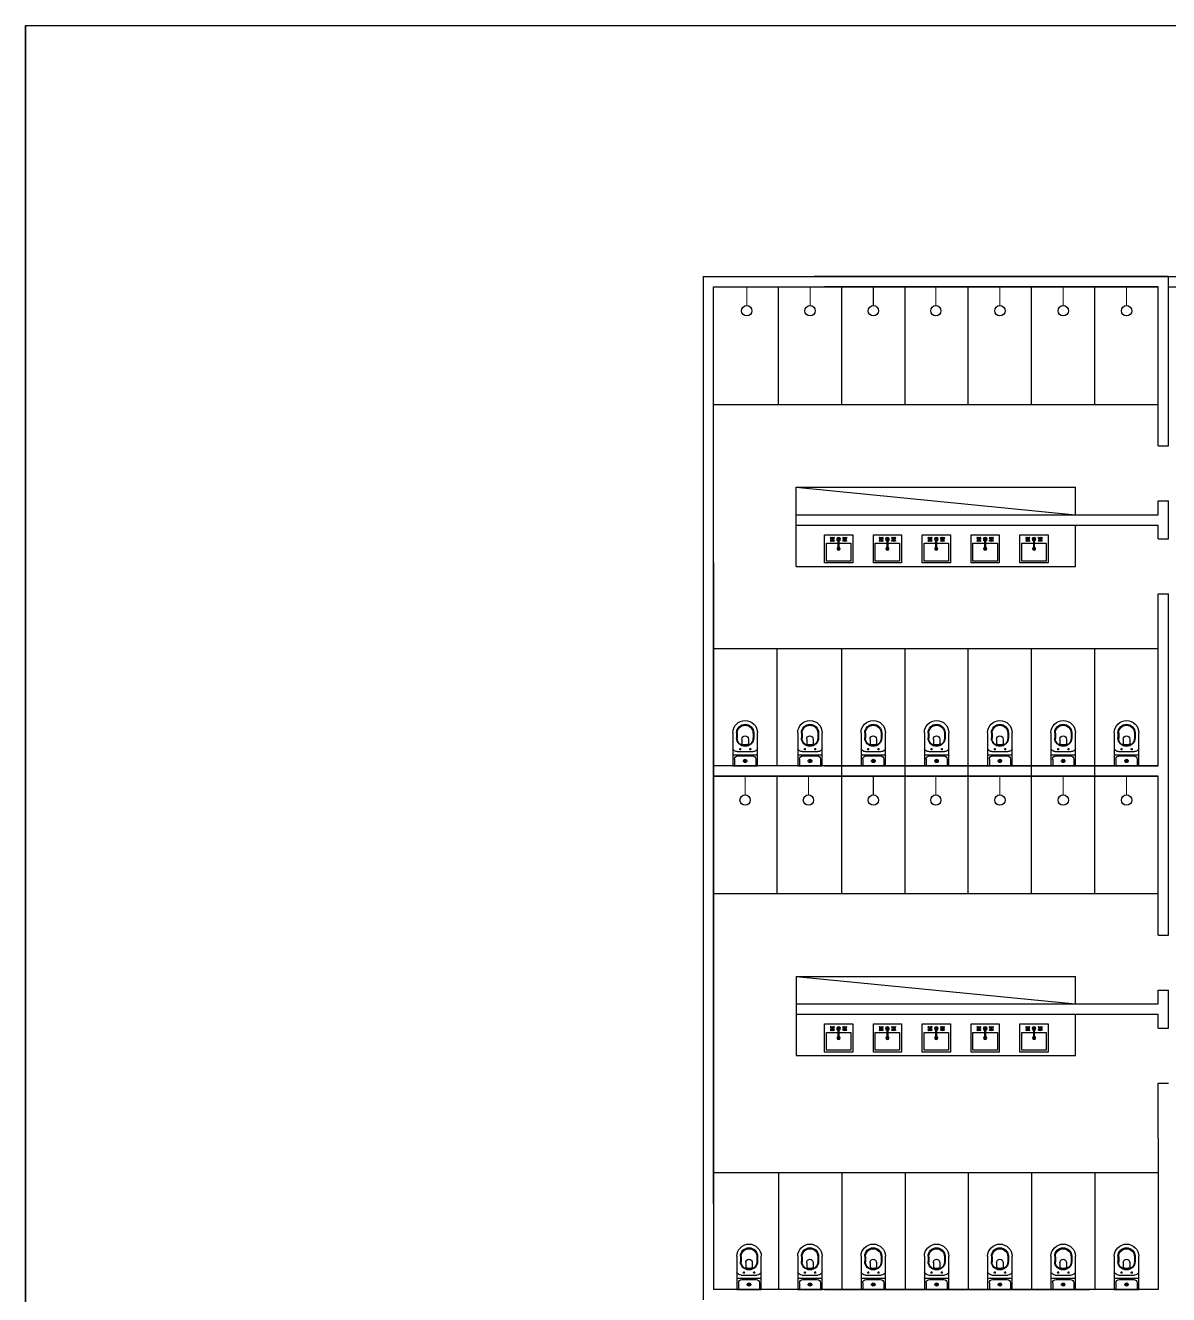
# Model space of a CAD drawing. Header units: inches. Extents: x -55 to 844, y -103 to 167.
# Drawn here: x 769.12 to 785.73, y 48.26 to 66.7 of the extents above; entities that cross this region are included whole.
import ezdxf

# ---------------------------------------------------------------- set-up
doc = ezdxf.new("R2010")
doc.units = ezdxf.units.IN
doc.header["$MEASUREMENT"] = 0
doc.linetypes.add('DA0621PE-XREF-02$0$CONTINU', pattern=[0])
doc.layers.add('A-WCCOZ', color=252, linetype='Continuous')

# ---------------------------------------------------------------- blocks, each defined once
blk = doc.blocks.new('01Chuv_p')
at = {"const_width": 0.015}
blk.add_lwpolyline([(-0.27, 0), (0, 0)], dxfattribs=at)
blk.add_circle((-0.345, 0), 0.075)
blk = doc.blocks.new('hdd')
at = {"linetype": 'Continuous'}
for p, q in [((76.191, 55.92), (76.672, 55.92)), ((76.672, 55.92), (76.672, 55.563)), ((76.672, 55.563), (76.191, 55.563))]:
    blk.add_line(p, q, dxfattribs=at)
at = {"linetype": 'DA0621PE-XREF-02$0$CONTINU'}
for p, q in [((76.191, 55.866), (76.265, 55.866)), ((76.509, 55.9), (76.509, 55.583)), ((76.576, 55.895), (76.663, 55.895)), ((76.196, 55.856), (76.269, 55.856)), ((76.282, 55.789), (76.358, 55.789)), ((76.282, 55.694), (76.358, 55.694)), ((76.413, 55.816), (76.441, 55.816)), ((76.428, 55.83), (76.428, 55.802)), ((76.428, 55.681), (76.428, 55.653)), ((76.464, 55.857), (76.464, 55.742)), ((76.464, 55.742), (76.464, 55.626)), ((76.527, 55.846), (76.527, 55.638)), ((76.6, 55.777), (76.6, 55.707)), ((76.191, 55.618), (76.265, 55.618)), ((76.196, 55.627), (76.269, 55.627)), ((76.413, 55.667), (76.441, 55.667)), ((76.576, 55.588), (76.663, 55.588))]:
    blk.add_line(p, q, dxfattribs=at)
at = {"linetype": 'Continuous'}
for centre, radius, start, end in [((76.191, 55.742), 0.178, 90, 179.9992), ((76.561, 55.889), 0.0533, 144.185, 167.6456), ((76.191, 55.742), 0.178, 179.9992, 270), ((76.282, 55.742), 0.0475, 179.9771, 269.9771)]:
    blk.add_arc(centre, radius, start, end, dxfattribs=at)
at = {"linetype": 'DA0621PE-XREF-02$0$CONTINU'}
for centre, radius, start, end in [((76.191, 55.742), 0.124, 89.9999, 180.0028), ((76.265, 55.742), 0.124, 359.9838, 90), ((76.39, 55.853), 0.0743, 3.4897, 64.3323), ((76.576, 55.846), 0.0495, 90, 180), ((76.663, 55.885), 0.0099, 0, 89.999), ((76.191, 55.742), 0.124, 179.987, 269.9898), ((76.196, 55.742), 0.114, 90, 179.9837), ((76.196, 55.742), 0.114, 180.0059, 269.9897), ((76.282, 55.742), 0.0475, 90, 180.0256), ((76.265, 55.742), 0.124, 269.9897, 0.0058), ((76.269, 55.742), 0.114, 0.4298, 90), ((76.269, 55.742), 0.114, 269.9897, 359.5599), ((76.23, 55.742), 0.136, 359.9861, 20.5097), ((76.23, 55.742), 0.136, 339.4799, 0.0036), ((76.259, 55.742), 0.124, 359.9925, 0.4319), ((76.259, 55.742), 0.124, 359.5608, 0.0001), ((76.428, 55.816), 0.00743, 0, 180), ((76.428, 55.816), 0.00743, 180, 0), ((76.6, 55.742), 0.0238, 359.9922, 179.9975), ((76.6, 55.742), 0.0238, 179.9924, 359.9973), ((76.6, 55.742), 0.0178, 359.9867, 180.0084), ((76.6, 55.742), 0.0178, 179.9952, 0), ((76.397, 55.628), 0.0677, 287.9398, 358.3433), ((76.428, 55.667), 0.00743, 0, 180), ((76.428, 55.667), 0.00743, 180, 0), ((76.532, 55.584), 0.0227, 182.8218, 246.8227), ((76.576, 55.638), 0.0495, 180, 269.9997), ((76.663, 55.598), 0.0099, 270.0017, 0)]:
    blk.add_arc(centre, radius, start, end, dxfattribs=at)
blk = doc.blocks.new('12')
for points in [[(782.96, 52.241), (783.37, 52.241), (783.37, 51.831), (782.96, 51.831)], [(783.074, 52.181), (783.051, 52.204), (783.044, 52.197), (783.067, 52.174), (783.044, 52.152), (783.051, 52.145), (783.074, 52.167), (783.097, 52.145), (783.104, 52.152), (783.081, 52.174), (783.104, 52.197), (783.097, 52.204)], [(783.255, 52.181), (783.278, 52.204), (783.285, 52.197), (783.262, 52.174), (783.285, 52.152), (783.278, 52.145), (783.255, 52.167), (783.232, 52.145), (783.225, 52.152), (783.248, 52.174), (783.225, 52.197), (783.232, 52.204)]]:
    blk.add_lwpolyline(points, close=True)
blk.add_lwpolyline([(783.155, 52.057, 1), (783.174, 52.057), (783.174, 52.174, 0.999343), (783.155, 52.174)], format="xyb", close=True)
blk.add_lwpolyline([(783.174, 52.118), (783.342, 52.118), (783.342, 51.858), (782.987, 51.858), (782.987, 52.118), (783.155, 52.118)])
blk.add_circle((783.165, 52.036), 0.0117)
for centre, radius, start, end in [((783.074, 52.174), 0.027, 145.6719, 214.3281), ((783.074, 52.174), 0.0154, 153.8848, 206.1152), ((783.074, 52.174), 0.027, 55.6719, 124.3281), ((783.074, 52.174), 0.0109, 162.3782, 197.6218), ((783.074, 52.174), 0.0154, 63.8848, 116.1152), ((783.074, 52.174), 0.0109, 72.3782, 107.6218), ((783.074, 52.174), 0.0109, 342.3782, 17.6218), ((783.074, 52.174), 0.0154, 333.8848, 26.1152), ((783.074, 52.174), 0.027, 325.6719, 34.3281), ((783.165, 52.174), 0.027, 289.6072, 250.3927), ((783.165, 52.174), 0.0154, 305.9097, 234.0902), ((783.165, 52.174), 0.0109, 326.4427, 213.5572), ((783.255, 52.174), 0.027, 145.6719, 214.3281), ((783.255, 52.174), 0.027, 55.6719, 124.3281), ((783.255, 52.174), 0.0154, 153.8848, 206.1152), ((783.255, 52.174), 0.0109, 162.3782, 197.6218), ((783.255, 52.174), 0.0154, 63.8848, 116.1152), ((783.255, 52.174), 0.0109, 72.3782, 107.6218), ((783.255, 52.174), 0.0109, 342.3782, 17.6218), ((783.255, 52.174), 0.0154, 333.8848, 26.1152), ((783.255, 52.174), 0.027, 325.6719, 34.3281), ((783.074, 52.174), 0.027, 235.6719, 304.3281), ((783.074, 52.174), 0.0154, 243.8848, 296.1152), ((783.074, 52.174), 0.0109, 252.3782, 287.6218), ((783.165, 52.036), 0.0225, 109.8632, 69.9716), ((783.255, 52.174), 0.027, 235.6719, 304.3281), ((783.255, 52.174), 0.0154, 243.8848, 296.1152), ((783.255, 52.174), 0.0109, 252.3782, 287.6218)]:
    blk.add_arc(centre, radius, start, end)
blk = doc.blocks.new('2')
for points in [[(783.67, 52.241), (784.08, 52.241), (784.08, 51.831), (783.67, 51.831)], [(783.784, 52.181), (783.761, 52.204), (783.754, 52.197), (783.777, 52.174), (783.754, 52.152), (783.761, 52.145), (783.784, 52.167), (783.807, 52.145), (783.814, 52.152), (783.791, 52.174), (783.814, 52.197), (783.807, 52.204)], [(783.965, 52.181), (783.988, 52.204), (783.995, 52.197), (783.972, 52.174), (783.995, 52.152), (783.988, 52.145), (783.965, 52.167), (783.942, 52.145), (783.935, 52.152), (783.958, 52.174), (783.935, 52.197), (783.942, 52.204)]]:
    blk.add_lwpolyline(points, close=True)
blk.add_lwpolyline([(783.865, 52.057, 1), (783.884, 52.057), (783.884, 52.174, 0.999343), (783.865, 52.174)], format="xyb", close=True)
blk.add_lwpolyline([(783.884, 52.118), (784.052, 52.118), (784.052, 51.858), (783.697, 51.858), (783.697, 52.118), (783.865, 52.118)])
blk.add_circle((783.875, 52.036), 0.0117)
for centre, radius, start, end in [((783.784, 52.174), 0.027, 145.6719, 214.3281), ((783.784, 52.174), 0.0154, 153.8848, 206.1152), ((783.784, 52.174), 0.027, 55.6719, 124.3281), ((783.784, 52.174), 0.0109, 162.3782, 197.6218), ((783.784, 52.174), 0.0154, 63.8848, 116.1152), ((783.784, 52.174), 0.0109, 72.3782, 107.6218), ((783.784, 52.174), 0.0109, 342.3782, 17.6218), ((783.784, 52.174), 0.0154, 333.8848, 26.1152), ((783.784, 52.174), 0.027, 325.6719, 34.3281), ((783.875, 52.174), 0.027, 289.6072, 250.3927), ((783.875, 52.174), 0.0154, 305.9097, 234.0902), ((783.875, 52.174), 0.0109, 326.4427, 213.5572), ((783.965, 52.174), 0.027, 145.6719, 214.3281), ((783.965, 52.174), 0.027, 55.6719, 124.3281), ((783.965, 52.174), 0.0154, 153.8848, 206.1152), ((783.965, 52.174), 0.0109, 162.3782, 197.6218), ((783.965, 52.174), 0.0154, 63.8848, 116.1152), ((783.965, 52.174), 0.0109, 72.3782, 107.6218), ((783.965, 52.174), 0.0109, 342.3782, 17.6218), ((783.965, 52.174), 0.0154, 333.8848, 26.1152), ((783.965, 52.174), 0.027, 325.6719, 34.3281), ((783.784, 52.174), 0.027, 235.6719, 304.3281), ((783.784, 52.174), 0.0154, 243.8848, 296.1152), ((783.784, 52.174), 0.0109, 252.3782, 287.6218), ((783.875, 52.036), 0.0225, 109.8632, 69.9716), ((783.965, 52.174), 0.027, 235.6719, 304.3281), ((783.965, 52.174), 0.0154, 243.8848, 296.1152), ((783.965, 52.174), 0.0109, 252.3782, 287.6218)]:
    blk.add_arc(centre, radius, start, end)

msp = doc.modelspace()

# ---------------------------------------------------------------- linework, layer by layer
for p, q in [((769.117, 66.701), (769.117, 22.701)), ((769.117, 22.701), (769.117, 66.701)), ((769.117, 66.701), (844.117, 66.701)), ((778.967, 63.051), (778.967, 48.189)), ((778.967, 63.051), (795.424, 63.051)), ((779.117, 49.585), (779.117, 62.901)), ((780.06, 61.193), (780.06, 62.901)), ((785.73, 63.051), (780.582, 63.051)), ((780.731, 62.901), (785.58, 62.901)), ((785.58, 62.901), (780.731, 62.901)), ((780.732, 62.901), (785.58, 62.901)), ((780.98, 61.193), (780.98, 62.901)), ((781.9, 61.193), (781.9, 62.901)), ((782.82, 61.193), (782.82, 62.901)), ((783.117, 63.051), (791.714, 63.051)), ((783.74, 61.193), (783.74, 62.901)), ((784.66, 61.193), (784.66, 62.901)), ((785.58, 60.593), (785.58, 62.901)), ((785.73, 60.593), (785.73, 63.051)), ((779.117, 61.193), (785.58, 61.193)), ((785.58, 60.593), (785.73, 60.593)), ((780.317, 59.993), (784.38, 59.993)), ((780.317, 58.843), (780.317, 59.993)), ((780.317, 59.993), (784.38, 59.593)), ((784.38, 59.593), (784.38, 59.993)), ((785.58, 59.593), (785.58, 59.793)), ((785.58, 59.593), (785.58, 59.793)), ((785.58, 59.793), (785.73, 59.793)), ((785.73, 59.243), (785.73, 59.793)), ((780.317, 59.593), (785.58, 59.593)), ((780.317, 59.443), (785.58, 59.443)), ((784.38, 58.843), (784.38, 59.443)), ((785.58, 59.243), (785.58, 59.443)), ((785.58, 59.243), (785.58, 59.443)), ((785.58, 59.243), (785.73, 59.243)), ((779.117, 58.901), (779.117, 49.585)), ((780.317, 58.843), (784.38, 58.843)), ((785.58, 55.943), (785.58, 58.443)), ((785.58, 57.643), (785.58, 58.443)), ((785.58, 58.443), (785.73, 58.443)), ((785.73, 55.793), (785.73, 58.443)), ((785.58, 57.643), (779.117, 57.643)), ((780.037, 57.643), (780.037, 55.943)), ((780.98, 54.086), (780.98, 57.643)), ((781.9, 54.086), (781.9, 57.643)), ((782.82, 54.086), (782.82, 57.643)), ((783.74, 54.086), (783.74, 57.643)), ((784.66, 54.086), (784.66, 57.643)), ((779.117, 55.951), (779.117, 49.585)), ((779.117, 55.951), (779.117, 48.339)), ((785.58, 55.943), (779.117, 55.943)), ((780.731, 55.943), (785.58, 55.943)), ((780.731, 55.943), (784.58, 55.943)), ((780.731, 55.943), (785.58, 55.943)), ((785.73, 53.486), (785.73, 55.943)), ((779.117, 55.793), (785.58, 55.793)), ((785.58, 55.793), (779.117, 55.793)), ((780.037, 55.793), (780.037, 54.086)), ((785.58, 53.486), (785.58, 55.793)), ((785.58, 53.486), (785.58, 55.312)), ((785.58, 55.057), (785.58, 55.057)), ((785.58, 55.057), (785.58, 55.057)), ((785.58, 54.086), (779.117, 54.086)), ((785.58, 54.086), (784.66, 54.086)), ((785.58, 53.486), (785.73, 53.486)), ((780.317, 52.886), (784.38, 52.886)), ((780.317, 52.886), (780.317, 51.736)), ((780.317, 52.886), (784.38, 52.486)), ((784.38, 52.486), (784.38, 52.886)), ((785.58, 52.486), (785.58, 52.686)), ((785.58, 52.486), (785.58, 52.686)), ((785.58, 52.686), (785.73, 52.686)), ((785.73, 52.136), (785.73, 52.686)), ((780.317, 52.486), (785.58, 52.486)), ((780.317, 52.336), (785.58, 52.336)), ((784.38, 51.736), (784.38, 52.336)), ((785.58, 52.136), (785.58, 52.336)), ((785.58, 52.136), (785.58, 52.336)), ((785.58, 52.136), (785.73, 52.136)), ((780.317, 51.736), (784.38, 51.736)), ((785.58, 50.536), (785.58, 51.336)), ((785.58, 51.336), (785.73, 51.336)), ((785.58, 50.536), (785.58, 48.339)), ((779.117, 50.039), (785.58, 50.039)), ((780.06, 50.039), (780.06, 48.339)), ((780.06, 50.039), (780.98, 50.039)), ((780.98, 50.039), (780.98, 48.339)), ((781.9, 50.039), (781.9, 48.339)), ((782.82, 50.039), (782.82, 48.339)), ((783.74, 50.039), (783.74, 48.339)), ((784.66, 50.039), (784.66, 48.339)), ((785.58, 48.339), (779.117, 48.339)), ((780.731, 48.339), (784.58, 48.339))]:
    msp.add_line(p, q)
for points in [[(779.117, 62.901), (785.58, 62.901)], [(785.73, 62.901), (797.28, 62.901)], [(785.73, 53.486), (785.73, 58.443)]]:
    msp.add_lwpolyline(points)

# ---------------------------------------------------------------- block references
for name, p in [('12', (-2.23, 7.062)), ('12', (-1.52, 7.062)), ('12', (-0.81, 7.062)), ('12', (-0.1, 7.062)), ('2', (-0.1, 7.062)), ('12', (-2.23, -0.045)), ('12', (-1.52, -0.045)), ('12', (-0.81, -0.045)), ('12', (-0.1, -0.045)), ('2', (-0.1, -0.045))]:
    msp.add_blockref(name, p)
at = {"xscale": -1, "rotation": 90}
for p in [(835.319, 132.616), (836.261, 132.616), (837.181, 132.616), (838.101, 132.616), (839.021, 132.616), (839.941, 132.616), (840.861, 132.616), (835.375, 125.011), (836.261, 125.011), (837.181, 125.011), (838.101, 125.011), (839.021, 125.011), (839.941, 125.011), (840.861, 125.011)]:
    msp.add_blockref('hdd', p, dxfattribs=at)
at = {"layer": 'A-WCCOZ', "extrusion": (0, 0, -1), "xscale": -1, "zscale": -1, "rotation": 270}
for p in [(-779.6, 62.901), (-780.52, 62.901), (-781.44, 62.901), (-782.348, 62.901), (-783.28, 62.901), (-784.2, 62.901), (-785.12, 62.901), (-779.577, 55.793), (-780.497, 55.793), (-781.44, 55.793), (-782.348, 55.793), (-783.28, 55.793), (-784.2, 55.793), (-785.12, 55.793)]:
    msp.add_blockref('01Chuv_p', p, dxfattribs=at)

doc.saveas('drawing.dxf')
